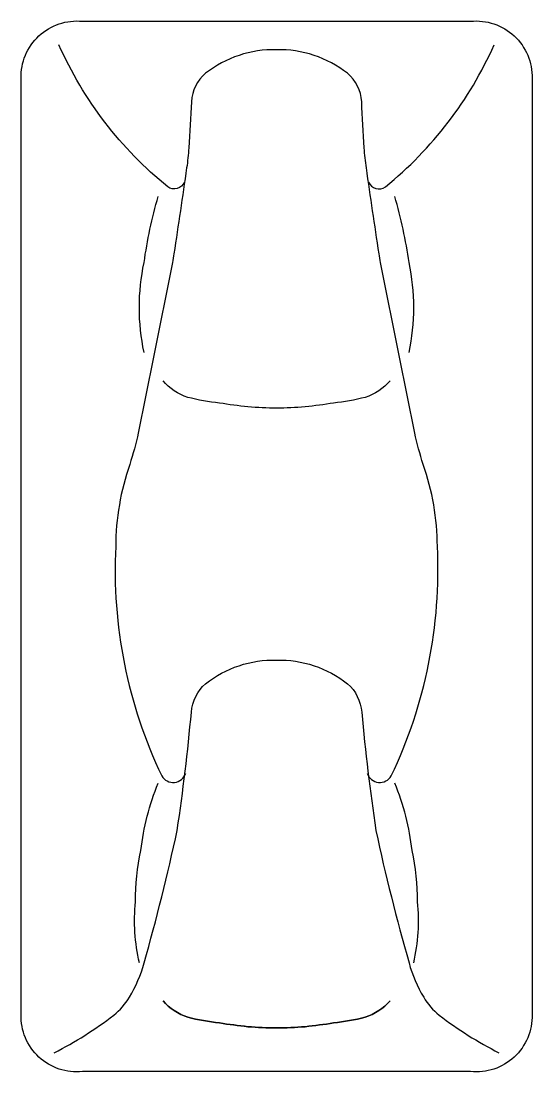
# Model space of a CAD drawing. Extents: x -832.406 to -832.352, y 501.604 to 501.716.
import ezdxf

# ---------------------------------------------------------------- set-up
doc = ezdxf.new("R2010")
doc.units = 0
doc.header["$LTSCALE"] = 50
doc.header["$MEASUREMENT"] = 0
doc.layers.add('A-PECAS', color=2, linetype='CONTINUOUS')

msp = doc.modelspace()

# ---------------------------------------------------------------- linework, layer by layer
at = {"layer": 'A-PECAS'}
msp.add_lwpolyline([(-832.37857, 501.60452), (-832.39907, 501.60452, -0.453093), (-832.40557, 501.61056), (-832.40557, 501.66002), (-832.40557, 501.70947, -0.453093), (-832.39907, 501.71552), (-832.37857, 501.71552), (-832.35807, 501.71552, -0.453093), (-832.35157, 501.70947), (-832.35157, 501.66002), (-832.35157, 501.61056, -0.453093), (-832.35807, 501.60452)], format="xyb", close=True, dxfattribs=at)
at = {"layer": 'A-PECAS', "color": 1}
for points in [[(-832.38829, 501.69852, -0.466677), (-832.39007, 501.69802, -0.117539), (-832.40157, 501.71302)], [(-832.36886, 501.69852, 0.466677), (-832.36707, 501.69802, 0.117539), (-832.35557, 501.71302)], [(-832.39257, 501.68052, -0.105552), (-832.39257, 501.69002, -0.03636), (-832.39107, 501.69702, -0.03636)], [(-832.36457, 501.68052, 0.105552), (-832.36457, 501.69002, 0.03636), (-832.36607, 501.69702, 0.03636)], [(-832.36657, 501.67752, -0.13901), (-832.36919, 501.67578, -0.034831), (-832.37254, 501.67517, -0.012293), (-832.37555, 501.67477, -0.042033), (-832.38159, 501.67477, -0.01232), (-832.3846, 501.67517, -0.034831), (-832.38796, 501.67578, -0.13901), (-832.39057, 501.67752)], [(-832.39307, 501.61602, -0.080472), (-832.39348, 501.62248, -0.056243), (-832.39291, 501.62788, -0.069721), (-832.39107, 501.63502)], [(-832.36407, 501.61602, 0.080472), (-832.36366, 501.62248, 0.056243), (-832.36424, 501.62788, 0.069721), (-832.36607, 501.63502)], [(-832.36657, 501.61202, -0.13901), (-832.36919, 501.61028, -0.034831), (-832.37254, 501.60967, -0.012293), (-832.37555, 501.60927, -0.042033), (-832.38159, 501.60927, -0.01232), (-832.3846, 501.60967, -0.034831), (-832.38796, 501.61028, -0.13901), (-832.39057, 501.61202)], [(-832.39057, 501.61202, 0.13901), (-832.38796, 501.61028, 0.034831), (-832.3846, 501.60967, 0.012293), (-832.3816, 501.60927, 0.042033), (-832.37555, 501.60927, 0.01232), (-832.37254, 501.60967, 0.034831), (-832.36919, 501.61028, 0.13901), (-832.36657, 501.61202)], [(-832.36657, 501.61202, -0.13901), (-832.36919, 501.61028, -0.034831), (-832.37254, 501.60967, -0.012293), (-832.37555, 501.60927, -0.042033), (-832.38159, 501.60927, -0.01232), (-832.3846, 501.60967, -0.034831), (-832.38796, 501.61028, -0.13901), (-832.39057, 501.61202)]]:
    msp.add_lwpolyline(points, format="xyb", dxfattribs=at)
at = {"layer": 'A-PECAS'}
for points in [[(-832.36898, 501.63604, 0.644704), (-832.36645, 501.63578, 0.124657), (-832.36157, 501.66002, 0.082766), (-832.36307, 501.66869, -0.02021), (-832.36397, 501.67201), (-832.36557, 501.68002), (-832.36757, 501.69002, -0.012127), (-832.36774, 501.69096, -0.001266), (-832.36907, 501.70002, -0.018132), (-832.3693, 501.70214, -0.007945), (-832.36957, 501.70702, 0.205269), (-832.37107, 501.71002, 0.173214), (-832.37857, 501.71252, 0.173214), (-832.38607, 501.71002, 0.205269), (-832.38757, 501.70702, -0.007945), (-832.38784, 501.70214, -0.018132), (-832.38807, 501.70002, -0.001266), (-832.38941, 501.69096, -0.012127), (-832.38957, 501.69002), (-832.39157, 501.68002), (-832.39318, 501.67201, -0.02021), (-832.39408, 501.66869, 0.082766), (-832.39557, 501.66002, 0.124657), (-832.3907, 501.63578, 0.644704), (-832.38817, 501.63604)], [(-832.40207, 501.60652, 0.045256), (-832.39577, 501.61048, 0.08951), (-832.39412, 501.61239, 0.071193), (-832.39257, 501.61602, 0.016766), (-832.38907, 501.63002, 0.014624), (-832.38757, 501.64252, -0.191455), (-832.38607, 501.64552, -0.173214), (-832.37857, 501.64802, -0.173214), (-832.37107, 501.64552, -0.191455), (-832.36957, 501.64252, 0.014624), (-832.36807, 501.63002, 0.016766), (-832.36457, 501.61602, 0.071193), (-832.36302, 501.61239, 0.08951), (-832.36138, 501.61048, 0.045256), (-832.35507, 501.60652)]]:
    msp.add_lwpolyline(points, format="xyb", dxfattribs=at)

doc.saveas('drawing.dxf')
